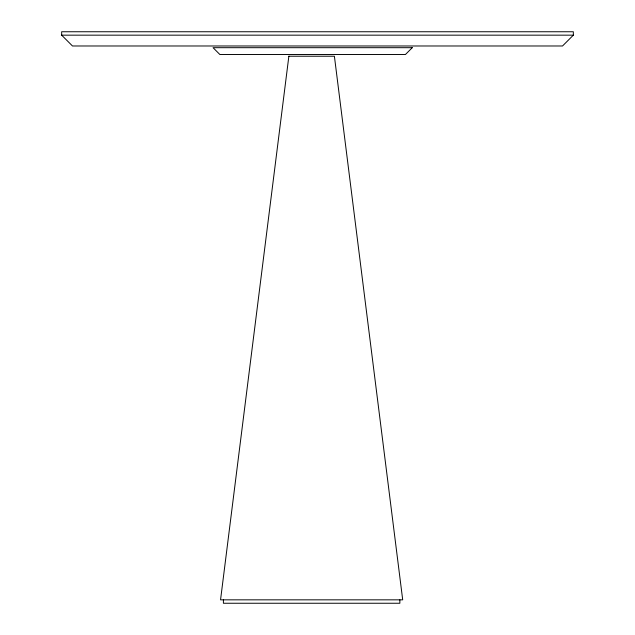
<?xml version="1.0" encoding="UTF-8"?>
<svg xmlns="http://www.w3.org/2000/svg" width="635" height="635" viewBox="0 0 635 635"><rect width="100%" height="100%" fill="white"/><g stroke="black" fill="none" stroke-linecap="round" stroke-linejoin="round"><path stroke-width="0.95" d="M573.334 35.163L562.523 45.982L72.477 45.982L61.666 35.163L61.666 31.75L573.334 31.75L573.334 35.163L61.666 35.163M399.859 599.837L399.859 603.25L223.401 603.25L223.401 599.837M288.861 56.229L220.551 599.837L402.701 599.837L334.399 56.229L288.861 56.229M412.266 47.688L405.424 54.523L219.885 54.523L213.05 47.688L412.266 47.688"/></g></svg>
